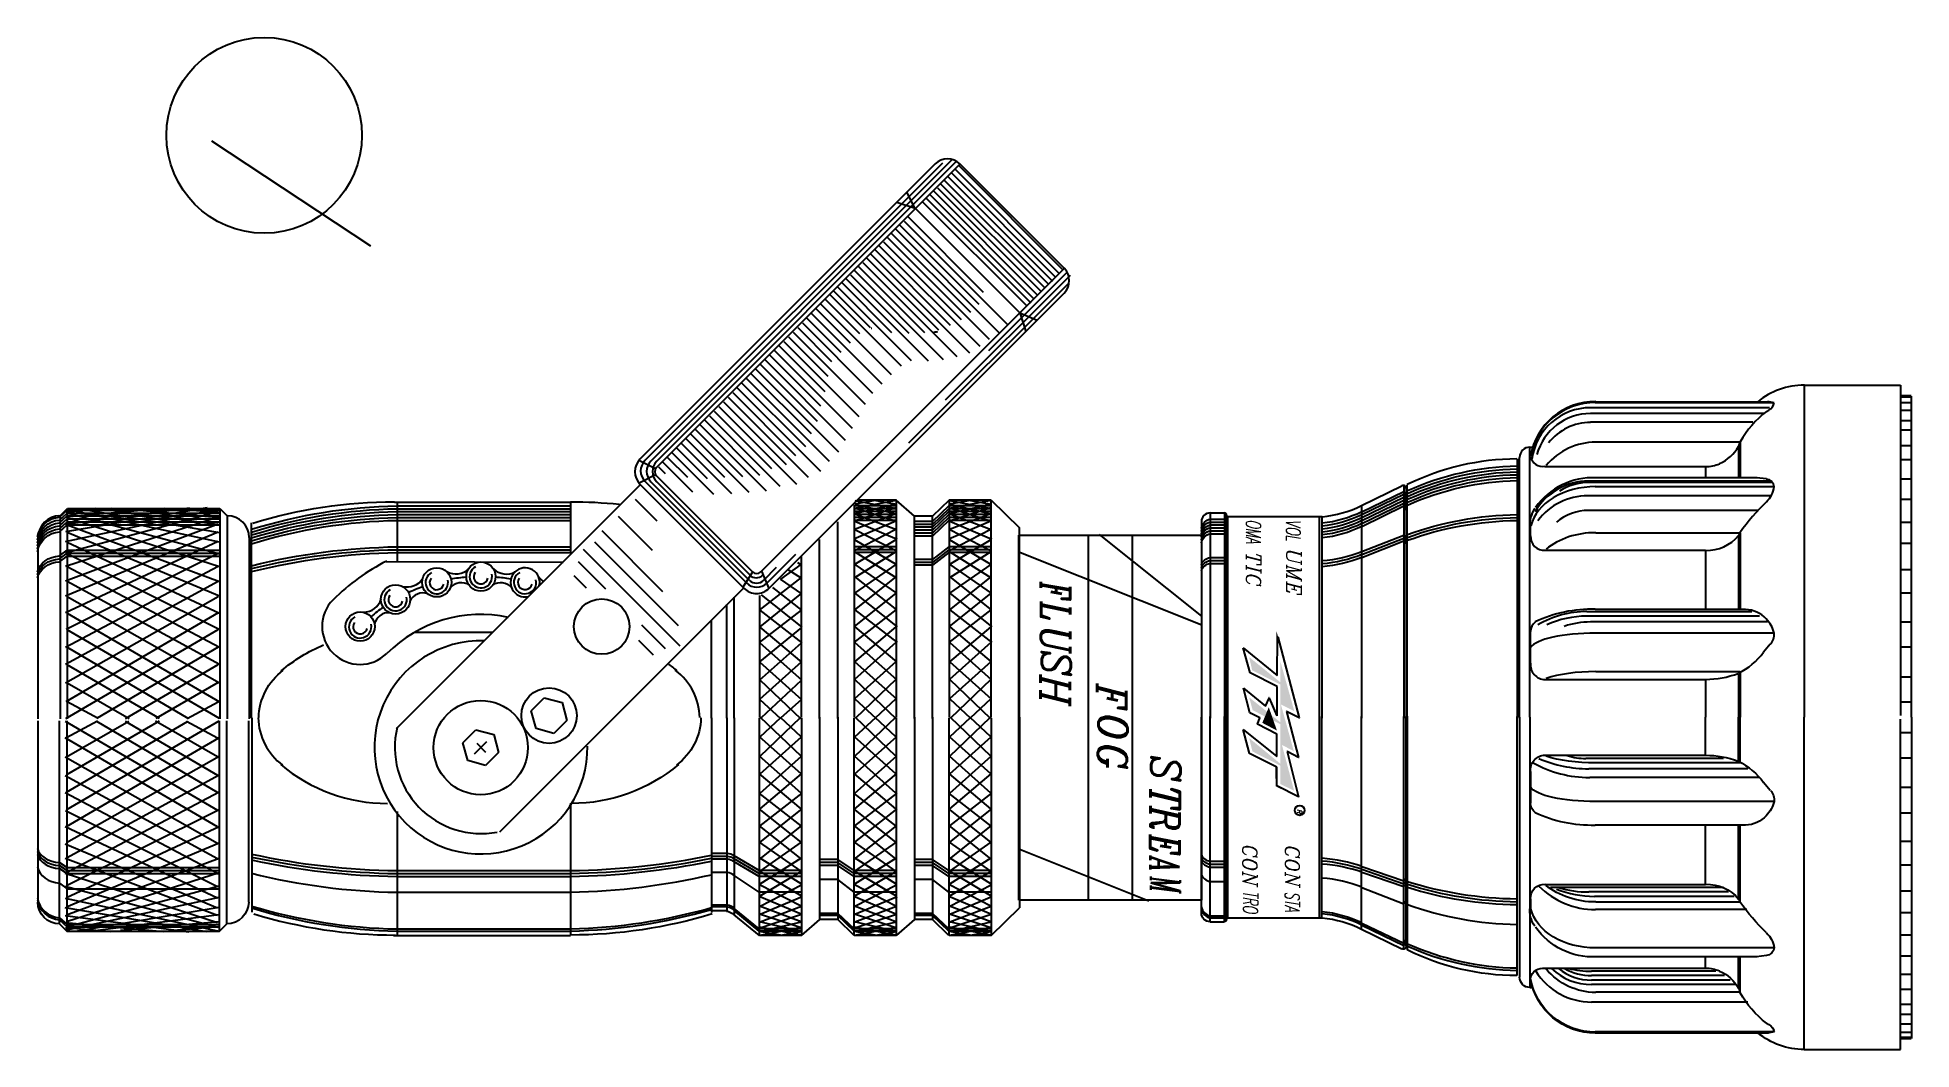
# Model space of a CAD drawing. Extents: x 0.6 to 13.4, y -1.6 to 5.3.
import ezdxf

# ---------------------------------------------------------------- set-up
doc = ezdxf.new("R2010")
doc.units = 0
doc.header["$MEASUREMENT"] = 0
doc.layers.get('0').update_dxf_attribs({"linetype": 'CONTINUOUS'})
for name, color, linetype in [('1', 7, 'CONTINUOUS'), ('2', 7, 'CONTINUOUS'), ('4', 7, 'CONTINUOUS'), ('8', 7, 'CONTINUOUS')]:
    doc.layers.add(name, color=color, linetype=linetype)
doc.styles.get("Standard").update_dxf_attribs({"font": 'ITALIC'})

# ---------------------------------------------------------------- blocks, each defined once
blk = doc.blocks.new('HANDLESHADE')
at = {"layer": '8'}
for p, q in [((0.533, 5.137), (0.533, 4.375)), ((0.563, 5.137), (0.563, 3.927)), ((-0.6, 2.18), (-0.6, 5.065)), ((-0.569, 5.12), (-0.569, 2.207)), ((-0.54, 5.135), (-0.54, 2.234)), ((-0.505, 5.128), (0.504, 5.128)), ((-0.505, 5.093), (0.504, 5.093)), ((-0.505, 5.058), (0.504, 5.058)), ((-0.505, 5.023), (0.504, 5.023)), ((0.593, 5.083), (0.593, 3.541)), ((-0.505, 4.988), (0.504, 4.988)), ((-0.505, 4.953), (0.504, 4.953)), ((-0.505, 4.918), (0.504, 4.918)), ((-0.505, 4.883), (0.504, 4.883)), ((-0.505, 4.848), (0.504, 4.848)), ((-0.505, 4.813), (0.504, 4.813)), ((-0.505, 4.778), (0.504, 4.778)), ((-0.505, 4.635), (0.223, 4.635)), ((-0.505, 4.595), (0.504, 4.595)), ((-0.505, 4.555), (0.259, 4.555)), ((-0.505, 4.515), (0.504, 4.515)), ((-0.505, 4.475), (0.259, 4.475)), ((-0.505, 4.435), (0.48, 4.435)), ((-0.505, 4.395), (0.247, 4.395)), ((-0.505, 4.355), (0.468, 4.355)), ((-0.505, 4.315), (0.223, 4.315)), ((-0.505, 4.275), (0.45, 4.275)), ((-0.505, 4.235), (0.188, 4.235)), ((-0.505, 4.195), (0.408, 4.195)), ((-0.505, 4.155), (0.134, 4.155)), ((-0.505, 4.115), (0.355, 4.115)), ((-0.505, 4.075), (0.062, 4.075)), ((-0.505, 4.035), (0.289, 4.035)), ((-0.505, 3.995), (-0.027, 3.995)), ((-0.505, 3.955), (0.205, 3.955)), ((-0.505, 3.915), (-0.153, 3.915)), ((-0.505, 3.88), (0.182, 3.88)), ((-0.505, 3.835), (-0.176, 3.835)), ((-0.505, 3.79), (0.176, 3.79)), ((-0.505, 3.745), (-0.176, 3.745)), ((-0.505, 3.7), (0.176, 3.7)), ((-0.505, 3.655), (-0.176, 3.655)), ((-0.505, 3.61), (0.176, 3.61)), ((-0.505, 3.565), (-0.176, 3.565)), ((-0.505, 3.52), (0.194, 3.52)), ((-0.505, 3.475), (-0.123, 3.475)), ((-0.505, 3.43), (0.223, 3.43)), ((-0.505, 3.385), (-0.063, 3.385)), ((-0.505, 3.34), (0.247, 3.34)), ((-0.505, 3.295), (-0.015, 3.295)), ((-0.505, 3.25), (0.271, 3.25)), ((-0.505, 3.205), (0.044, 3.205)), ((-0.505, 3.16), (0.295, 3.16)), ((-0.505, 3.115), (0.074, 3.115)), ((-0.505, 3.07), (0.295, 3.07)), ((-0.505, 3.025), (0.11, 3.025)), ((-0.505, 2.98), (0.301, 2.98)), ((-0.505, 2.935), (0.104, 2.935)), ((-0.505, 2.89), (0.271, 2.89)), ((-0.505, 2.845), (0.104, 2.845)), ((-0.505, 2.8), (0.247, 2.8)), ((-0.505, 2.755), (0.05, 2.755)), ((-0.505, 2.71), (0.176, 2.71)), ((-0.505, 2.665), (0.026, 2.665)), ((-0.505, 2.62), (0.134, 2.62)), ((-0.505, 2.575), (-0.051, 2.575)), ((-0.505, 2.53), (0.056, 2.53)), ((-0.505, 2.485), (-0.135, 2.485)), ((-0.505, 2.44), (-0.021, 2.44)), ((0.584, 2.18), (0.584, 2.457)), ((-0.505, 2.395), (-0.212, 2.395)), ((-0.505, 2.35), (-0.105, 2.35)), ((-0.505, 2.305), (-0.314, 2.305)), ((-0.505, 2.26), (-0.218, 2.26)), ((-0.505, 2.215), (-0.439, 2.215)), ((0.554, 2.177), (0.554, 2.302)), ((0.484, 2.08), (-0.5, 2.08)), ((0.484, 2.107), (-0.469, 2.107)), ((-0.44, 2.134), (0.464, 2.134)), ((-0.46, 1.946), (-0.251, 1.946)), ((-0.46, 1.781), (-0.131, 1.781)), ((-0.47, 1.632), (0.118, 1.632)), ((-0.45, 1.542), (0.359, 1.542)), ((-0.47, 1.452), (0.467, 1.452))]:
    blk.add_line(p, q, dxfattribs=at)
for centre, radius, start, end in [((-0.541, 4.696), 0.873, 324.9754, 327.2341), ((-0.541, 4.696), 0.873, 296.8409, 297.1895), ((-0.469, 2.207), 0.1, 180, 270), ((-0.44, 2.234), 0.1, 180, 270), ((0.464, 2.194), 0.06, 270, 360), ((-0.5, 2.18), 0.1, 180, 270), ((0.484, 2.18), 0.1, 270, 360), ((0.484, 2.177), 0.07, 270, 360)]:
    blk.add_arc(centre, radius, start, end, dxfattribs=at)
blk = doc.blocks.new('ODSHADING')
at = {"layer": '8'}
for p, q in [((0.152, -1.4), (0.204, -1.448)), ((4.725, -1.31), (4.617, -1.31)), ((4.944, -1.478), (4.772, -1.334)), ((5.482, -1.37), (5.358, -1.37)), ((5.594, -1.478), (5.482, -1.37)), ((6.132, -1.37), (6.008, -1.37)), ((6.243, -1.478), (6.132, -1.37)), ((8.034, -1.386), (8.132, -1.386)), ((8.132, -1.386), (8.147, -1.357)), ((0.204, -1.448), (1.248, -1.448)), ((2.464, -1.478), (3.652, -1.478)), ((5.235, -1.478), (4.944, -1.478)), ((5.885, -1.478), (5.594, -1.478)), ((6.534, -1.478), (6.243, -1.478)), ((9.072, -1.437), (9.359, -1.578)), ((9.377, -1.55), (9.359, -1.578))]:
    blk.add_line(p, q, dxfattribs=at)
for centre, radius, start, end in [((0.162, -1.237), 0.163, 188.939, 266.4993), ((2.534, 2.105), 3.584, 252.6855, 268.8821), ((3.559, 2.304), 3.783, 271.409, 286.2351), ((4.715, -1.39), 0.08, 43.8636, 82.9344), ((8.047, -1.313), 0.074, 188.1504, 259.997), ((8.71, -2.171), 0.819, 63.766, 83.6653), ((10.17, 0.14), 1.894, 245.5124, 268.9649)]:
    blk.add_arc(centre, radius, start, end, dxfattribs=at)
blk = doc.blocks.new('ODSHADING2', base_point=(0, 6))
at = {"layer": '8'}
for p, q in [((6.132, 4.63), (6.008, 4.63)), ((6.243, 4.522), (6.132, 4.63)), ((8.132, 4.614), (8.147, 4.643)), ((0.152, 4.6), (0.204, 4.552)), ((0.204, 4.552), (1.248, 4.552)), ((2.464, 4.522), (3.652, 4.522)), ((5.885, 4.522), (5.594, 4.522)), ((6.534, 4.522), (6.243, 4.522)), ((8.034, 4.614), (8.132, 4.614)), ((9.072, 4.563), (9.359, 4.422)), ((9.377, 4.45), (9.359, 4.422))]:
    blk.add_line(p, q, dxfattribs=at)
for centre, radius, start, end in [((0.162, 4.763), 0.163, 188.939, 266.4993), ((2.534, 8.105), 3.584, 252.6855, 268.8821), ((8.047, 4.687), 0.074, 188.1504, 259.997), ((8.71, 3.829), 0.819, 63.766, 83.6653), ((10.17, 6.14), 1.894, 245.5124, 268.9649)]:
    blk.add_arc(centre, radius, start, end, dxfattribs=at)
blk = doc.blocks.new('HAFHATCH', base_point=(6.781, 5.002))
at = {"layer": '8'}
for p, q in [((6.783, 6.489), (7.067, 6.433)), ((6.783, 6.463), (7.067, 6.397)), ((6.783, 6.438), (7.067, 6.346)), ((6.925, 6.489), (7.067, 6.463)), ((6.783, 6.397), (7.067, 6.29)), ((6.783, 6.346), (7.071, 6.224)), ((6.783, 6.29), (7.067, 6.143)), ((6.783, 6.219), (7.067, 6.051)), ((6.783, 6.138), (7.067, 5.96)), ((6.783, 6.051), (7.067, 5.853)), ((6.783, 5.965), (7.067, 5.741)), ((6.783, 5.853), (7.071, 5.624)), ((6.783, 5.741), (7.071, 5.517)), ((6.783, 5.624), (7.067, 5.385)), ((6.783, 5.517), (7.067, 5.263)), ((6.783, 5.385), (7.067, 5.13)), ((6.783, 5.263), (7.06, 4.998)), ((6.783, 5.13), (6.925, 4.998))]:
    blk.add_line(p, q, dxfattribs=at)
blk = doc.blocks.new('KNURL', base_point=(6.781, 5.002))
at = {"layer": '8', "xscale": -1}
blk.add_blockref('HAFHATCH', (7.066, 5.002), dxfattribs=at)
at = {"layer": '8'}
blk.add_blockref('HAFHATCH', (6.781, 5.002), dxfattribs=at)
blk = doc.blocks.new('FLAT', base_point=(5.073, 4.999))
at = {"layer": '8'}
for centre, radius, start, end in [((4.184, 4.45), 1.138, 50, 67.155), ((4.654, 4.992), 0.416, 1.2077, 53.3183)]:
    blk.add_arc(centre, radius, start, end, dxfattribs=at)
blk = doc.blocks.new('LANDS', base_point=(2, 2.1))
at = {"layer": '8'}
for centre, radius, start, end in [((2.135, 3.128), 0.1, 40.5067, 124.0315), ((2.175, 3.417), 0.13, 226.3351, 297.68)]:
    blk.add_arc(centre, radius, start, end, dxfattribs=at)
blk = doc.blocks.new('DETENTS', base_point=(2, 2))
at = {"layer": '8'}
blk.add_line((2.442, 3.359), (3.294, 2.499), dxfattribs=at)
for centre in [(2, 3.17), (2.303, 3.13), (2.585, 3.013), (2.827, 2.827)]:
    blk.add_circle(centre, 0.1, dxfattribs=at)
for centre, radius, start, end in [((2, 3.171), 0.26, 90.1645, 269.8267), ((2, 2), 1.43, 71.8464, 90.03), ((1.999, 3.169), 0.0771, 73.0758, 328.0299), ((1.999, 3.169), 0.049, 98.2336, 302.3068), ((2, 2), 1.17, 79.8538, 85.0667), ((2.302, 3.129), 0.0771, 73.0758, 328.0299), ((2.302, 3.129), 0.049, 98.2336, 302.3068), ((2, 2), 1.17, 64.9388, 70.2241), ((2.584, 3.012), 0.0771, 73.0758, 328.0299), ((2.584, 3.012), 0.049, 98.2336, 302.3068), ((2, 2), 1.17, 49.9553, 55.192), ((2, 2), 0.91, 33.026, 90.0465), ((2.826, 2.827), 0.0771, 73.0758, 328.0299), ((2.826, 2.827), 0.049, 98.2336, 302.3068), ((2, 2), 1.17, 34.972, 40.0466), ((3.013, 2.585), 0.1, 301.5715, 236.4389), ((3.012, 2.585), 0.0771, 73.0758, 328.0299), ((3.012, 2.585), 0.049, 98.2336, 302.3068), ((3.271, 2.527), 0.167, 172.5057, 189.3363)]:
    blk.add_arc(centre, radius, start, end, dxfattribs=at)
blk.add_blockref('LANDS', (2, 2), dxfattribs=at)
for rotation in [344.9999999999998, 329.9999999999999, 314.9999999999999]:
    blk.add_blockref('LANDS', (2, 2), dxfattribs=dict(at, rotation=rotation))
blk = doc.blocks.new('HANDL')
at = {"layer": '8'}
for p, q in [((0.12, 0.16), (0.12, 3.102)), ((1.13, 3.1), (0.12, 3.1)), ((1.13, 0.16), (1.13, 3.102)), ((0, 2.98), (0, 0.12)), ((1.25, 0.12), (1.25, 2.98)), ((0.118, 2.668), (0, 2.707)), ((1.131, 2.668), (1.25, 2.717)), ((0.118, 2.668), (0, 2.608)), ((0.118, 2.67), (1.131, 2.67)), ((1.131, 2.668), (1.25, 2.608)), ((0.118, 0.148), (0, 0.109)), ((1.131, 0.168), (1.25, 0.119)), ((0.151, 0.119), (0.112, 0)), ((0.12, 0), (1.13, 0)), ((0.16, 0.12), (1.09, 0.12)), ((1.092, 0.119), (1.118, 0))]:
    blk.add_line(p, q, dxfattribs=at)
for centre, radius, start, end in [((0.12, 2.98), 0.12, 90, 180), ((1.13, 2.98), 0.12, 0, 90), ((0.16, 0.16), 0.04, 180, 270), ((1.09, 0.16), 0.04, 270, 360), ((0.12, 0.12), 0.12, 180, 270), ((1.13, 0.12), 0.12, 270, 0)]:
    blk.add_arc(centre, radius, start, end, dxfattribs=at)
blk = doc.blocks.new('HEXLINE', base_point=(1, 0.578))
at = {"layer": '8'}
blk.add_line((0, 0), (0, 1.155), dxfattribs=at)
blk = doc.blocks.new('HEX', base_point=(2, 2))
at = {"layer": '8', "xscale": 0.5, "yscale": 0.5}
for rotation in [299.9999999999998, 239.9999999999999, 179.9999999999999, 59.99999999999999, 119.9999999999999]:
    blk.add_blockref('HEXLINE', (2, 2), dxfattribs=dict(at, rotation=rotation))
blk.add_blockref('HEXLINE', (2, 2), dxfattribs=at)
blk = doc.blocks.new('HANDLE', base_point=(1.5, 1))
at = {"layer": '8'}
for p, q in [((1, 0.682), (1, 3.043)), ((2, 0.682), (2, 3.043)), ((1.072, 2.371), (1.335, 2.371)), ((1.684, 2.371), (1.914, 2.371)), ((1.118, 2.282), (1.236, 2.282)), ((1.743, 2.282), (1.887, 2.282)), ((1.5, 0.939), (1.5, 1.057)), ((1.46, 1), (1.545, 1))]:
    blk.add_line(p, q, dxfattribs=at)
for centre, radius in [((1.5, 2.17), 0.19), ((1.676, 1.484), 0.19), ((1.5, 0.998), 0.323)]:
    blk.add_circle(centre, radius, dxfattribs=at)
for radius, start, end in [(0.73, 133.2754, 45.7038), (0.59, 211.6459, 325.8999)]:
    blk.add_arc((1.5, 1), radius, start, end, dxfattribs=at)
blk.add_blockref('HANDL', (0.875, 3.045), dxfattribs=at)
for p, xscale, yscale in [((1.676, 1.484), 0.2189999999999999, 0.2189999999999999), ((1.5, 0.998), 0.218, 0.218)]:
    blk.add_blockref('HEX', p, dxfattribs=dict(at, xscale=xscale, yscale=yscale))
blk = doc.blocks.new('FLATS', base_point=(4.185, 5.587))
at = {"layer": '8'}
for centre, radius, start, end in [((4.185, 4.449), 1.138, 50, 90), ((4.655, 4.991), 0.416, 1.2077, 53.3183)]:
    blk.add_arc(centre, radius, start, end, dxfattribs=at)
blk = doc.blocks.new('VALVRAD', base_point=(4.185, 6.478))
at = {"layer": '8'}
blk.add_arc((4.185, 3.173), 3.305, 72.9345, 90, dxfattribs=at)
blk = doc.blocks.new('GRIP', base_point=(5.15, 5))
at = {"layer": '1'}
for p, q in [((5.89, 6.382), (5.765, 6.492)), ((6.128, 6.492), (6.015, 6.382)), ((6.54, 6.382), (6.416, 6.492)), ((6.777, 6.492), (6.665, 6.382)), ((7.067, 6.492), (7.26, 6.302)), ((5.256, 6.322), (5.15, 6.322)), ((5.151, 5), (5.151, 6.333)), ((5.256, 5), (5.256, 6.322)), ((5.305, 5), (5.305, 6.349)), ((5.89, 4.997), (5.89, 6.382)), ((6.015, 6.382), (5.89, 6.382)), ((6.015, 4.997), (6.015, 6.382)), ((6.54, 4.997), (6.54, 6.382)), ((6.665, 6.382), (6.54, 6.382)), ((6.665, 4.997), (6.665, 6.382)), ((7.26, 4.997), (7.26, 6.302))]:
    blk.add_line(p, q, dxfattribs=at)
at = {"layer": '8'}
for p, q in [((5.478, 6.491), (5.305, 6.349)), ((5.478, 6.492), (5.478, 5.002)), ((5.766, 6.491), (5.478, 6.491)), ((5.766, 5.002), (5.766, 6.492)), ((6.128, 6.492), (6.128, 5.002)), ((6.416, 6.491), (6.128, 6.491)), ((6.416, 5.002), (6.416, 6.492)), ((6.778, 6.492), (6.778, 5.002)), ((7.066, 6.491), (6.778, 6.491)), ((7.066, 5.002), (7.066, 6.492))]:
    blk.add_line(p, q, dxfattribs=at)
blk.add_arc((5.224, 6.447), 0.127, 283.6855, 309.5166, dxfattribs=at)
for p in [(5.481, 5.002), (6.131, 5.002), (6.781, 5.002)]:
    blk.add_blockref('KNURL', p, dxfattribs=at)
blk = doc.blocks.new('BAKRIBS', base_point=(0.521, 2.228))
at = {"layer": '8'}
blk.add_arc((0.52, 1.78), 0.45, 89.8705, 171.0437, dxfattribs=at)
blk = doc.blocks.new('BAKRIBS2', base_point=(1.219, 2.011))
at = {"layer": '8'}
blk.add_arc((1.219, 1.56), 0.45, 89.8705, 138.6685, dxfattribs=at)
blk = doc.blocks.new('SIDEVUBUMP')
at = {"layer": '8'}
for p, q in [((1.95, 2.275), (1.95, 0)), ((1.95, 2.275), (2.608, 2.275)), ((2.684, 2.193), (2.606, 2.193)), ((2.608, 2.275), (2.608, 0.012)), ((2.683, 2.202), (2.609, 2.202)), ((2.684, 0), (2.684, 2.2)), ((0.518, 2.16), (1.704, 2.16)), ((1.744, 2.154), (0.518, 2.154)), ((2.606, 2.156), (2.684, 2.156)), ((2.685, 2.101), (2.606, 2.101)), ((2.684, 1.966), (2.606, 1.966)), ((2.61, 2.033), (2.684, 2.033)), ((0.07, 0), (0.07, 1.85)), ((0.07, 1.85), (0.092, 1.85)), ((1.511, 1.883), (0.521, 1.883)), ((1.499, 1.857), (1.499, 1.638)), ((1.511, 1.884), (1.511, 1.638)), ((2.61, 1.861), (2.684, 1.861)), ((0, 0), (0, 1.78)), ((0.173, 1.718), (1.274, 1.718)), ((1.274, 1.718), (1.274, 1.638)), ((2.684, 1.762), (2.608, 1.762)), ((1.626, 1.639), (0.518, 1.639)), ((1.743, 1.578), (0.518, 1.578)), ((1.691, 1.632), (1.623, 1.639)), ((2.608, 1.633), (2.684, 1.633)), ((2.684, 1.491), (2.606, 1.491)), ((0.075, 1.242), (0.075, 1.31)), ((2.606, 1.337), (2.684, 1.337)), ((0.521, 1.264), (1.509, 1.264)), ((1.499, 1.246), (1.499, 0.74)), ((1.5, 1.246), (1.511, 1.26)), ((1.511, 1.263), (1.511, 0.74)), ((2.684, 1.19), (2.606, 1.19)), ((0.173, 1.144), (1.274, 1.144)), ((1.274, 1.143), (1.274, 0.74)), ((2.606, 1.011), (2.684, 1.011)), ((2.684, 0.851), (2.606, 0.851)), ((1.547, 0.739), (0.518, 0.739)), ((2.606, 0.654), (2.684, 0.654)), ((0.075, 0.371), (0.075, 0.587)), ((1.745, 0.577), (0.518, 0.577)), ((2.684, 0.481), (2.606, 0.481)), ((0.173, 0.26), (1.273, 0.26)), ((1.511, 0.312), (0.521, 0.312)), ((1.274, 0.26), (1.274, 0)), ((1.499, 0.3), (1.499, 0)), ((1.511, 0.314), (1.511, 0.001)), ((2.606, 0.278), (2.684, 0.278)), ((2.604, 0.105), (2.678, 0.105))]:
    blk.add_line(p, q, dxfattribs=at)
for centre, radius, start, end in [((1.95, 1.775), 0.5, 89.9765, 129.6064), ((2.135, 1.531), 0.718, 128.2306, 150.394), ((1.653, 2.185), 0.098, 292.3982, 333.4492), ((1.705, 2.046), 0.114, 70.2791, 93.6867), ((1.549, 2.201), 0.2, 342.8551, 346.4904), ((0.07, 1.78), 0.07, 90, 180), ((1.265, 1.982), 0.266, 293.1556, 331.5453), ((1.391, 1.914), 0.123, 331.5453, 346.8055), ((0.159, 1.803), 0.0857, 191.4927, 279.8499), ((1.274, 1.961), 0.244, 270, 293.1556), ((0.502, 1.163), 0.478, 87.3169, 145.1546), ((1.684, 1.572), 0.0598, 4.9915, 83.3048), ((1.578, 1.599), 0.167, 312.5254, 352.7328), ((0.249, 1.325), 0.179, 143.7947, 187.8658), ((2.721, 0.417), 1.478, 134.2344, 145.0545), ((0.169, 1.237), 0.0936, 177.0749, 273.0595), ((1.284, 1.423), 0.28, 268.0119, 320.5109), ((0.163, 0.585), 0.0883, 128.6589, 178.0154), ((0.494, -0.177), 0.917, 88.5203, 115.0007), ((1.539, 0.531), 0.208, 43.639, 87.628), ((1.528, 0.52), 0.223, 14.7071, 43.639), ((1.647, 0.566), 0.0963, 317.1091, 6.777), ((1.275, 0.744), 0.496, 296.8573, 323.0469), ((2.224, 0.03), 0.692, 137.1091, 143.0469), ((0.175, 0.36), 0.101, 173.3736, 269.2328), ((1.273, 0.903), 0.643, 270, 290.4815)]:
    blk.add_arc(centre, radius, start, end, dxfattribs=at)
for name, p, yscale in [('BAKRIBS', (0.521, 2.16), 0.978), ('BAKRIBS', (0.521, 2.153), 0.966), ('BAKRIBS2', (0.52, 1.885), 1.05), ('BAKRIBS', (0.523, 1.578), 0.7070000000000001), ('BAKRIBS2', (0.52, 1.265), 0.7400000000000001), ('BAKRIBS', (0.521, 0.576), 0.259), ('BAKRIBS2', (0.52, 0.313), 0.3)]:
    blk.add_blockref(name, p, dxfattribs=dict(at, yscale=yscale))
blk = doc.blocks.new('VOL', base_point=(0.626, 2.693))
at = {"layer": '8'}
blk.add_text('VOL', height=0.1, rotation=270, dxfattribs=at).set_placement((0.626, 2.693))
blk = doc.blocks.new('OMA', base_point=(0.626, 2.303))
at = {"layer": '8'}
blk.add_text('OMA', height=0.1, rotation=270, dxfattribs=at).set_placement((0.626, 2.303))
blk = doc.blocks.new('TRO', base_point=(0.107, 0.317))
at = {"layer": '8'}
blk.add_text('TRO', height=0.1, rotation=270, dxfattribs=at).set_placement((0.107, 0.317))
blk = doc.blocks.new('STA', base_point=(0.391, 0.307))
at = {"layer": '8'}
blk.add_text('STA', height=0.1, rotation=270, dxfattribs=at).set_placement((0.391, 0.307))
blk = doc.blocks.new('TFTLOGO1')
at = {"layer": '1'}
for p, q in [((0.27, 1.44), (3.53, 2.31)), ((3.53, 2.31), (3.27, 1.8)), ((3.27, 1.8), (5.13, 2.28)), ((5.13, 2.28), (4.88, 1.82)), ((4.88, 1.82), (6.71, 2.28)), ((6.71, 2.28), (6.27, 1.4)), ((1.82, 1.42), (0.27, 1.43)), ((0.71, 0.05), (1.82, 1.42)), ((2.27, 1.42), (1.71, 0.33)), ((3.45, 1.42), (2.27, 1.42)), ((2.33, 0.06), (3.06, 0.95)), ((2.73, 1.09), (3.44, 1.41)), ((3.06, 0.95), (2.73, 1.09)), ((4.18, 1.41), (3.78, 0.62)), ((3.99, 0.05), (5.09, 1.4)), ((5.09, 1.4), (4.18, 1.41)), ((5.51, 1.41), (4.96, 0.31)), ((6.27, 1.4), (5.51, 1.41)), ((1.71, 0.33), (0.71, 0.05)), ((3.33, 0.32), (2.33, 0.06)), ((3.53, 0.72), (3.33, 0.32)), ((3.78, 0.62), (3.53, 0.72)), ((4.96, 0.31), (3.99, 0.05))]:
    blk.add_line(p, q, dxfattribs=at)
for points in [[(2.34, 1.85), (1.61, 0.41), (1.08, 0.29)], [(1.26, 1.55), (2.97, 1.54), (3.26, 2.11)], [(3.91, 1.8), (3.22, 0.43), (2.7, 0.29)], [(2.88, 1.54), (4.58, 1.54), (4.87, 2.09)], [(5.57, 1.78), (4.88, 0.42), (4.34, 0.29)], [(4.39, 1.55), (6.19, 1.54), (6.46, 2.1)], [(0.28, 1.386), (0.029, 1.384), (0.283, 1.463)], [(3.1, 1.08), (4.04, 1.41), (3.73, 0.82)]]:
    blk.add_solid(points, dxfattribs=at)
for points in [[(0.254, 1.454), (0.266, 1.406), (3.578, 2.349), (3.482, 2.271)], [(3.578, 2.349), (3.482, 2.271), (3.318, 1.838), (3.222, 1.762)], [(3.318, 1.838), (3.222, 1.762), (5.169, 2.319), (5.071, 2.241)], [(5.169, 2.319), (5.071, 2.241), (4.928, 1.868), (4.832, 1.792)], [(4.928, 1.868), (4.832, 1.792), (6.745, 2.317), (6.655, 2.243)], [(6.745, 2.317), (6.655, 2.243), (6.296, 1.375), (6.264, 1.425)], [(1.767, 1.395), (1.873, 1.445), (0.28, 1.385), (0.28, 1.435)], [(0.696, 0.072), (0.724, 0.028), (1.767, 1.395), (1.873, 1.445)], [(2.292, 1.378), (2.248, 1.402), (1.727, 0.309), (1.693, 0.351)], [(3.455, 1.395), (3.445, 1.445), (2.27, 1.395), (2.27, 1.445)], [(2.316, 0.082), (2.344, 0.038), (3.01, 0.931), (3.09, 0.949)], [(2.659, 1.09), (2.781, 1.09), (3.445, 1.445), (3.455, 1.395)], [(3.01, 0.931), (3.09, 0.949), (2.659, 1.09), (2.781, 1.09)], [(4.195, 1.385), (4.165, 1.435), (3.802, 0.588), (3.778, 0.652)], [(3.986, 0.072), (4.014, 0.028), (5.038, 1.376), (5.142, 1.424)], [(5.038, 1.376), (5.142, 1.424), (4.195, 1.385), (4.165, 1.435)], [(5.516, 1.345), (5.484, 1.395), (4.987, 0.289), (4.953, 0.331)], [(6.29, 1.355), (6.29, 1.405), (5.516, 1.345), (5.484, 1.395)], [(1.727, 0.309), (1.693, 0.351), (0.724, 0.028), (0.696, 0.072)], [(3.358, 0.299), (3.322, 0.341), (2.344, 0.038), (2.316, 0.082)], [(3.543, 0.688), (3.517, 0.752), (3.358, 0.299), (3.322, 0.341)], [(3.802, 0.588), (3.778, 0.652), (3.543, 0.688), (3.517, 0.752)], [(4.987, 0.289), (4.953, 0.331), (4.014, 0.028), (3.986, 0.072)]]:
    blk.add_trace(points, dxfattribs=at)
at = {"layer": '2'}
blk.add_circle((7.255, 2.325), 0.2, dxfattribs=at)
blk.add_text('R', height=0.188, dxfattribs=at).set_placement((7.207, 2.228))
blk = doc.blocks.new('NAMEBAND', base_point=(0, 1.5))
at = {"layer": '8'}
for p, q in [((0, 2.875), (0.625, 2.875)), ((0, 0.125), (0, 2.875)), ((0.625, 2.875), (0.625, 0.125)), ((0.625, 0.125), (0, 0.125))]:
    blk.add_line(p, q, dxfattribs=at)
at = {"layer": '8', "yscale": 0.6}
for name, p in [('OMA', (0.125, 2.854)), ('VOL', (0.398, 2.854)), ('TRO', (0.104, 0.312)), ('STA', (0.391, 0.307))]:
    blk.add_blockref(name, p, dxfattribs=at)
at = {"layer": '8', "xscale": 0.17, "yscale": 0.17, "rotation": 269.9999999999999}
blk.add_blockref('TFTLOGO1', (0.096, 2.096), dxfattribs=at)
at = {"layer": '8'}
for s, p in [('TIC', (0.125, 2.631)), ('UME', (0.401, 2.652)), ('CON', (0.1, 0.629)), ('CON', (0.391, 0.624))]:
    blk.add_text(s, height=0.1, rotation=270, dxfattribs=at).set_placement(p)
blk = doc.blocks.new('SHAPER', base_point=(8.503, 5.003))
at = {"layer": '8'}
for p, q in [((10.668, 6.772), (10.668, 4.997)), ((9.603, 6.453), (9.88, 6.588)), ((9.892, 6.591), (9.892, 4.998)), ((9.909, 6.57), (9.909, 4.998)), ((9.916, 4.996), (9.916, 6.596)), ((9.603, 6.453), (9.603, 4.998)), ((8.506, 6.343), (8.506, 5.003)), ((8.566, 6.403), (8.663, 6.403)), ((8.566, 6.402), (8.566, 4.998)), ((8.664, 6.402), (8.664, 4.998)), ((8.678, 6.387), (8.678, 5.002)), ((8.678, 6.377), (9.333, 6.377)), ((9.332, 6.377), (9.332, 4.998))]:
    blk.add_line(p, q, dxfattribs=at)
for centre, radius, start, end in [((10.669, 5.072), 1.7, 90.084, 116.2867), ((9.889, 6.571), 0.02, 358.3616, 117.006), ((9.268, 7.124), 0.75, 274.9898, 296.4903), ((8.566, 6.343), 0.06, 90, 180), ((8.663, 6.388), 0.015, 355.8097, 91.3062)]:
    blk.add_arc(centre, radius, start, end, dxfattribs=at)
blk = doc.blocks.new('F', base_point=(1.501, 2.003))
at = {"layer": '8'}
blk.add_text('F', height=0.2, rotation=270, dxfattribs=at).set_placement((1.5, 2))
blk = doc.blocks.new('L', base_point=(1.853, 1.5))
at = {"layer": '8'}
blk.add_text('L', height=0.2, rotation=270, dxfattribs=at).set_placement((1.853, 1.5))
blk = doc.blocks.new('U', base_point=(1.531, 1.5))
at = {"layer": '8'}
blk.add_text('U', height=0.2, rotation=270, dxfattribs=at).set_placement((1.53, 1.5))
blk = doc.blocks.new('S', base_point=(1.202, 1.5))
at = {"layer": '8'}
blk.add_text('S', height=0.2, rotation=270, dxfattribs=at).set_placement((1.206, 1.5))
blk = doc.blocks.new('H', base_point=(0.885, 1.5))
at = {"layer": '8'}
blk.add_text('H', height=0.2, rotation=270, dxfattribs=at).set_placement((0.882, 1.5))
blk = doc.blocks.new('M', base_point=(1.052, 0.997))
at = {"layer": '8'}
blk.add_text('M', height=0.2, rotation=270, dxfattribs=at).set_placement((1.054, 1.024))
blk = doc.blocks.new('A', base_point=(1.381, 1.006))
at = {"layer": '8'}
blk.add_text('A', height=0.2, rotation=270, dxfattribs=at).set_placement((1.378, 1.024))
blk = doc.blocks.new('E', base_point=(1.704, 1.006))
at = {"layer": '8'}
blk.add_text('E', height=0.2, rotation=270, dxfattribs=at).set_placement((1.702, 1.024))
blk = doc.blocks.new('R', base_point=(2.027, 0.988))
at = {"layer": '8'}
blk.add_text('R', height=0.2, rotation=270, dxfattribs=at).set_placement((2.026, 1.024))
blk = doc.blocks.new('G', base_point=(0.508, 2.012))
at = {"layer": '8'}
blk.add_text('G', height=0.2, rotation=270, dxfattribs=at).set_placement((0.529, 2))
blk = doc.blocks.new('T', base_point=(2.35, 1.024))
at = {"layer": '8'}
blk.add_text('T', height=0.2, rotation=270, dxfattribs=at).set_placement((2.35, 1.024))
blk = doc.blocks.new('O', base_point=(0.843, 2.003))
at = {"layer": '8'}
blk.add_text('O', height=0.2, rotation=270, dxfattribs=at).set_placement((0.852, 2))
blk = doc.blocks.new('FOGBAND', base_point=(0, 1.5))
at = {"layer": '8'}
for p, q in [((0, 2.75), (1.25, 2.75)), ((0, 1.5), (0, 2.75)), ((0.475, 2.75), (0.475, 0.25)), ((1.252, 2.194), (0.553, 2.753)), ((0.775, 2.75), (0.775, 0.25)), ((1.25, 2.75), (1.25, 1.5)), ((0, 2.635), (1.252, 2.135)), ((0, 0.25), (0, 1.5)), ((1.25, 1.5), (1.25, 0.25)), ((0, 0.601), (0.891, 0.246)), ((1.25, 0.25), (0, 0.25))]:
    blk.add_line(p, q, dxfattribs=at)
for name, p, yscale in [('F', (0.152, 2.431), 0.6700000000000002), ('L', (0.152, 2.296), 0.81), ('U', (0.152, 2.126), 0.8699999999999999), ('S', (0.152, 1.965), 0.95), ('H', (0.152, 1.796), 0.98), ('F', (0.536, 1.737), 0.98), ('G', (0.519, 1.338), 0.98), ('S', (0.902, 1.245), 0.97), ('T', (0.902, 1.042), 0.95), ('R', (0.902, 0.864), 0.8599999999999999), ('E', (0.902, 0.686), 0.75), ('A', (0.902, 0.534), 0.63), ('M', (0.902, 0.398), 0.5)]:
    blk.add_blockref(name, p, dxfattribs=dict(at, yscale=yscale))
blk.add_blockref('O', (0.536, 1.533), dxfattribs=at)
blk = doc.blocks.new('HAFCPLKN', base_point=(1.243, -0.296))
at = {"layer": '8'}
for p, q in [((1.245, 1.166), (0.201, 1.437)), ((0.276, 1.444), (1.245, 1.247)), ((1.245, 1.31), (0.397, 1.444)), ((1.245, 1.369), (0.571, 1.441)), ((1.242, 1.41), (0.932, 1.441)), ((0.149, 1.39), (0.15, 1.39)), ((0.201, 1.41), (1.245, 1.071)), ((1.245, 0.962), (0.201, 1.369)), ((0.201, 1.31), (1.245, 0.84)), ((1.295, 1.39), (1.296, 1.39)), ((1.245, 0.718), (0.201, 1.247)), ((0.201, 1.166), (1.245, 0.578)), ((1.242, 0.443), (0.201, 1.071)), ((1.245, 0.294), (0.201, 0.962)), ((1.245, 0.154), (0.201, 0.84)), ((1.245, 0), (0.201, 0.714)), ((0.201, 0.578), (1.244, -0.155)), ((1.244, -0.293), (0.201, 0.44)), ((0.201, 0.296), (1.029, -0.291)), ((0.835, -0.294), (0.201, 0.152)), ((0.201, 0.002), (0.627, -0.293)), ((0.413, -0.294), (0.201, -0.155))]:
    blk.add_line(p, q, dxfattribs=at)
blk = doc.blocks.new('HAFCOUPL')
at = {"layer": '8'}
for p, q in [((0.15, 1.39), (0.2, 1.44)), ((0.2, 0), (0.2, 1.44)), ((0.2, 1.44), (1.245, 1.44)), ((1.245, 1.44), (1.295, 1.39)), ((1.245, 1.44), (1.245, 0)), ((0.149, 1.39), (0.15, 1.39)), ((0.15, 1.39), (0.15, 0)), ((1.295, 1.39), (1.296, 1.39)), ((1.295, 1.39), (1.295, 0)), ((0, 0), (0, 1.241)), ((1.445, 1.241), (1.445, 0))]:
    blk.add_line(p, q, dxfattribs=at)
for centre, start, end in [((0.149, 1.241), 90, 180), ((1.296, 1.241), 0, 90)]:
    blk.add_arc(centre, 0.149, start, end, dxfattribs=at)
blk = doc.blocks.new('HAFTHING')
at = {"layer": '8'}
blk.add_blockref('HAFCOUPL', (0, 0), dxfattribs=at)
at = {"layer": '8', "xscale": -1, "yscale": 0.8299999999999998}
blk.add_blockref('HAFCPLKN', (0.19, 0), dxfattribs=at)
at = {"layer": '8', "yscale": 0.8270000000000001}
blk.add_blockref('HAFCPLKN', (1.24, 0), dxfattribs=at)
blk = doc.blocks.new('PLAINNOZZLE', base_point=(0.533, 4.988))
at = {"layer": '1'}
for p, q in [((6.54, 6.381), (6.416, 6.49)), ((6.778, 6.49), (6.665, 6.381)), ((7.067, 6.49), (7.26, 6.3)), ((6.015, 4.996), (6.015, 6.342)), ((6.665, 6.381), (6.54, 6.381)), ((6.54, 4.996), (6.54, 6.381)), ((6.665, 4.996), (6.665, 6.381)), ((7.26, 4.996), (7.26, 6.301)), ((5.89, 4.996), (5.89, 6.22)), ((5.306, 4.998), (5.306, 5.825)), ((5.151, 4.998), (5.151, 5.667)), ((5.256, 4.998), (5.256, 5.775))]:
    blk.add_line(p, q, dxfattribs=at)
at = {"layer": '4'}
for p, q in [((4.188, 6.475), (2.978, 6.475)), ((2, 4.999), (2, 6.335))]:
    blk.add_line(p, q, dxfattribs=at)
at = {"layer": '8'}
for p, q in [((2.997, 6.472), (2.997, 6.069)), ((4.185, 6.472), (4.185, 6.127)), ((6.128, 6.457), (6.128, 5.001)), ((6.417, 6.49), (6.154, 6.49)), ((6.417, 5.001), (6.417, 6.49)), ((6.778, 6.49), (6.778, 5.001)), ((7.067, 6.49), (6.778, 6.49)), ((7.067, 5.001), (7.067, 6.49)), ((5.762, 6.049), (5.623, 5.95)), ((5.74, 6.062), (5.766, 6.047)), ((5.767, 5.001), (5.767, 6.105)), ((5.479, 5.737), (5.767, 5.96)), ((5.621, 5.95), (5.766, 5.849)), ((5.673, 6.014), (5.766, 5.956)), ((5.478, 5.836), (5.478, 5.001)), ((5.767, 5.854), (5.481, 5.623)), ((5.49, 5.842), (5.769, 5.62)), ((5.568, 5.893), (5.766, 5.737)), ((5.479, 5.516), (5.767, 5.737)), ((5.481, 5.737), (5.769, 5.513)), ((3.117, 5.585), (3.648, 5.585)), ((5.767, 5.619), (5.479, 5.382)), ((5.481, 5.62), (5.766, 5.381)), ((5.479, 5.257), (5.767, 5.513)), ((5.481, 5.513), (5.766, 5.259)), ((5.767, 5.382), (5.479, 5.126)), ((5.481, 5.381), (5.766, 5.126)), ((5.481, 5.259), (5.759, 4.994)), ((5.493, 5.002), (5.767, 5.257)), ((5.481, 5.126), (5.624, 4.994)), ((5.628, 5.002), (5.767, 5.126)), ((2.002, 5), (2.002, 3.669)), ((4.185, 4.416), (4.185, 3.508)), ((2.997, 4.359), (2.997, 3.508)), ((2.971, 3.508), (4.185, 3.508))]:
    blk.add_line(p, q, dxfattribs=at)
for centre, radius, start, end in [((4.185, 3.172), 3.305, 84.1993, 90), ((4.184, 4.45), 1.138, 50, 54.0028), ((4.654, 4.992), 0.416, 1.2077, 53.3183)]:
    blk.add_arc(centre, radius, start, end, dxfattribs=at)
for name, rotation in [('HANDLE', 315), ('DETENTS', 44.99999999999999)]:
    blk.add_blockref(name, (3.571, 4.797), dxfattribs=dict(at, rotation=rotation))
for name, p in [('SIDEVUBUMP', (10.686, 5.003)), ('SHAPER', (8.503, 5.003)), ('HAFTHING', (0.538, 4.993)), ('KNURL', (6.131, 5.001)), ('KNURL', (6.781, 5.001)), ('NAMEBAND', (8.688, 5.003)), ('FOGBAND', (7.256, 5.001))]:
    blk.add_blockref(name, p, dxfattribs=at)
at = {"layer": '8', "xscale": -1}
for name, p in [('VALVRAD', (2.978, 6.478)), ('FLAT', (2.046, 4.999))]:
    blk.add_blockref(name, p, dxfattribs=at)
at = {"layer": '8', "yscale": -1}
for name, p in [('SHAPER', (8.503, 5.003)), ('HAFTHING', (0.535, 4.979)), ('FLATS', (4.192, 4.413)), ('GRIP', (5.15, 5)), ('SIDEVUBUMP', (10.686, 5.003)), ('VALVRAD', (4.185, 3.512))]:
    blk.add_blockref(name, p, dxfattribs=at)
at = {"layer": '8', "xscale": -1, "yscale": -1}
for name, p in [('FLATS', (2.931, 4.413)), ('VALVRAD', (2.986, 3.512))]:
    blk.add_blockref(name, p, dxfattribs=at)

msp = doc.modelspace()

# ---------------------------------------------------------------- linework, layer by layer
msp.add_line((1.802, 4.631), (2.89, 3.913))
msp.add_circle((2.162, 4.669), 0.67)
at = {"layer": '8'}
for p, q in [((12.473, 2.804), (11.248, 2.804)), ((12.432, 2.764), (11.248, 2.764)), ((12.359, 2.704), (11.248, 2.704)), ((12.479, 2.201), (11.228, 2.201)), ((12.479, 2.302), (11.235, 2.302)), ((12.493, 2.292), (11.235, 2.292)), ((12.399, 2.101), (11.235, 2.101)), ((12.352, 1.407), (11.222, 1.407)), ((12.406, 1.377), (11.222, 1.377)), ((12.459, 1.337), (11.248, 1.337)), ((12.158, 0.402), (11.215, 0.402)), ((12.325, 0.332), (11.235, 0.332)), ((12.406, 0.272), (11.242, 0.272)), ((12.158, -0.482), (10.974, -0.482)), ((12.192, -0.512), (11.235, -0.512)), ((12.232, -0.543), (11.275, -0.543)), ((12.319, -0.633), (11.282, -0.633)), ((12.105, -1.055), (11.255, -1.055)), ((12.165, -1.085), (11.255, -1.085)), ((12.205, -1.115), (11.255, -1.115)), ((12.245, -1.146), (11.255, -1.146)), ((12.325, -1.266), (11.255, -1.266))]:
    msp.add_line(p, q, dxfattribs=at)
for centre, radius, start, end in [((11.248, 2.399), 0.405, 90, 172.4609), ((11.248, 2.383), 0.381, 90, 164.82), ((11.248, 2.339), 0.364, 90, 142.1301), ((11.235, 1.876), 0.426, 90, 149.6794), ((11.228, 1.775), 0.426, 90, 143.202), ((11.235, 1.928), 0.364, 90, 123.448), ((11.235, 1.758), 0.343, 90, 130.024), ((11.222, 0.744), 0.664, 90, 120.2644), ((11.222, 0.723), 0.654, 90, 114.7992), ((11.248, 0.781), 0.556, 90, 108.9538), ((11.235, 1.194), 0.862, 246.6972, 270), ((11.215, 0.814), 0.412, 252.027, 270), ((11.242, 1.071), 0.799, 240.9561, 270), ((11.282, -0.084), 0.549, 224.9776, 270), ((11.275, 0.16), 0.702, 248.1956, 270), ((11.235, 0.216), 0.728, 253.4556, 270), ((11.255, -0.816), 0.45, 212.071, 270), ((11.255, -0.75), 0.396, 226.0942, 270), ((11.255, -0.754), 0.362, 231.0635, 270), ((11.255, -0.711), 0.374, 239.9649, 270), ((11.255, -0.404), 0.651, 255.7278, 270)]:
    msp.add_arc(centre, radius, start, end, dxfattribs=at)

# ---------------------------------------------------------------- block references
msp.add_blockref('PLAINNOZZLE', (0.609, 0.669), dxfattribs=at)
at = {"layer": '8', "rotation": 315}
msp.add_blockref('HANDLESHADE', (3.653, 0.476), dxfattribs=at)
at = {"layer": '8'}
for name, p, yscale in [('ODSHADING2', (0.609, 0.669), -0.99), ('ODSHADING2', (0.609, 0.649), -0.99), ('ODSHADING2', (0.609, 0.629), -0.99), ('ODSHADING2', (0.609, 0.609), -0.99), ('ODSHADING2', (0.609, 0.589), -0.99), ('ODSHADING2', (0.609, 0.569), -0.99), ('ODSHADING2', (0.609, 0.669), -0.8), ('ODSHADING2', (0.609, 0.649), -0.8), ('ODSHADING2', (0.609, 0.629), -0.8), ('ODSHADING', (0.609, 0.669), 0.7), ('ODSHADING', (0.609, 0.649), 0.7), ('ODSHADING', (0.609, 0.629), 0.7), ('ODSHADING', (0.609, 0.669), 0.8), ('ODSHADING', (0.609, 0.669), 0.97), ('ODSHADING', (0.609, 0.669), 0.98)]:
    msp.add_blockref(name, p, dxfattribs=dict(at, yscale=yscale))

doc.saveas('drawing.dxf')
